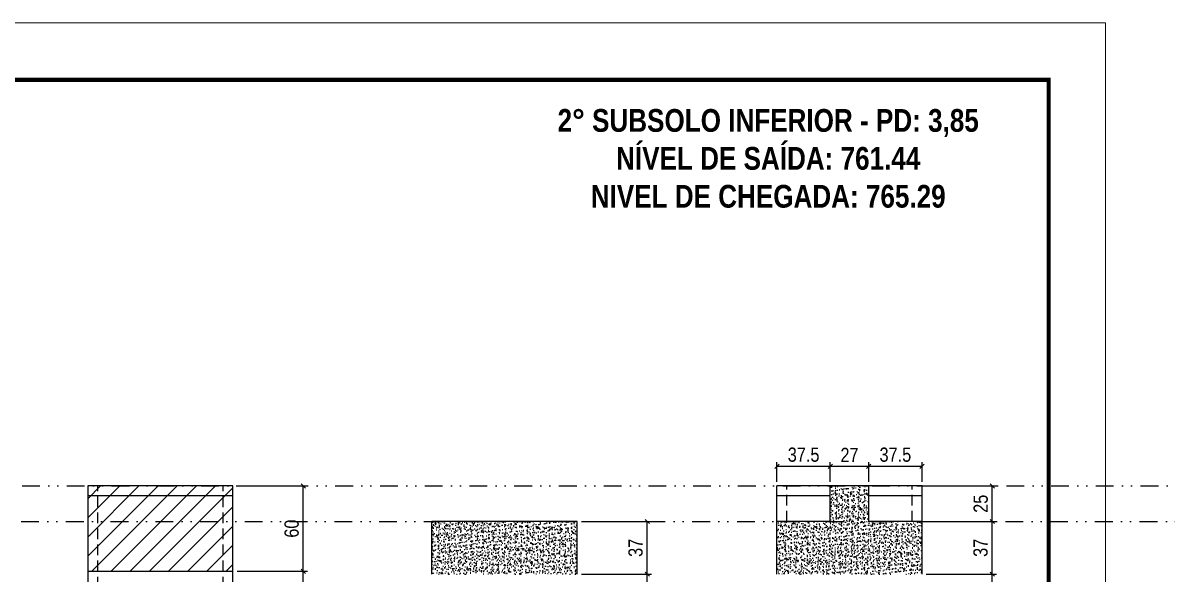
# Model space of a CAD drawing. Extents: x 13513 to 27878, y -21631 to 6985.
# Drawn here: x 16736 to 17540, y -1443 to -1055 of the extents above; entities that cross this region are included whole.
import ezdxf

# ---------------------------------------------------------------- set-up
doc = ezdxf.new("R2010")
doc.units = 0
for name, pattern in [('DASHED', [0.75, 0.5, -0.25]), ('DIVIDE2', [0.625, 0.25, -0.125, 0, -0.125, 0, -0.125]), ('HIDDEN', [0.375, 0.25, -0.125])]:
    doc.linetypes.add(name, pattern=pattern)
for name, color, linetype in [('COTA', 241, 'Continuous'), ('NOMENCLATURA', 7, 'Continuous'), ('Nível', 160, 'Continuous'), ('Painéis', 200, 'Continuous'), ('SARR_2.2x7', 40, 'Continuous'), ('Sarrafo de Pressão', 42, 'HIDDEN')]:
    doc.layers.add(name, color=color, linetype=linetype)
for name, color, linetype, lineweight in [('Folhas', 255, 'Continuous', 9), ('Hachura', 251, 'Continuous', 9), ('SARRAFO DE PRESSAO', 251, 'DASHED', 9)]:
    doc.layers.add(name, color=color, linetype=linetype, lineweight=lineweight)
doc.styles.add('COTA TECNICA', font='techl___.ttf', dxfattribs={"height": 10})
doc.styles.add('COTA TECNICA-50', font='techl___.ttf', dxfattribs={"height": 10})
doc.styles.add('ROMANC', font='techb___.ttf', dxfattribs={"height": 2.5})
doc.dimstyles.new('COTA PAINEL-50', dxfattribs={"dimtxt": 10, "dimasz": 3, "dimexe": 3, "dimexo": 3, "dimgap": 3, "dimtad": 1, "dimdec": 1, "dimzin": 12, "dimdsep": 46, "dimtxsty": 'COTA TECNICA-50', "dimblk1": 'OBLIQUE', "dimblk2": 'OBLIQUE', "dimsah": 1, "dimcen": 0.9, "dimclrd": 4, "dimclre": 4, "dimclrt": 240, "dimadec": 1, "dimazin": 3, "dimtfac": 1, "dimtdec": 1, "dimtmove": 0, "dimatfit": 3, "dimfxl": 1, "dimtolj": 1, "dimtzin": 12, "dimarcsym": 0})
doc.dimstyles.new('PAINEL', dxfattribs={"dimtxt": 10, "dimasz": 3, "dimexe": 3, "dimexo": 3, "dimgap": 3, "dimtad": 1, "dimdec": 1, "dimzin": 12, "dimdsep": 46, "dimtxsty": 'COTA TECNICA', "dimblk1": 'OBLIQUE', "dimblk2": 'OBLIQUE', "dimsah": 1, "dimcen": 0.9, "dimclrd": 4, "dimclre": 4, "dimclrt": 240, "dimadec": 1, "dimazin": 3, "dimtfac": 1, "dimtdec": 1, "dimtmove": 0, "dimatfit": 3, "dimfxl": 1, "dimtolj": 1, "dimtzin": 12, "dimarcsym": 0})

# ---------------------------------------------------------------- blocks, each defined once
blk = doc.blocks.new('9999999999')
at = {"layer": 'Folhas'}
blk.add_lwpolyline([(98138.98, 34190.21), (99623.98, 34190.21), (99623.98, 35240.21), (98138.98, 35240.21)], close=True, dxfattribs=at)
at = {"layer": 'Folhas', "color": 30, "const_width": 3}
blk.add_lwpolyline([(98213.98, 34230.21), (99583.98, 34230.21), (99583.98, 35200.21), (98213.98, 35200.21)], close=True, dxfattribs=at)
blk = doc.blocks.new('_Oblique')
at = {"color": 0, "linetype": 'ByBlock', "lineweight": -2}
blk.add_line((-0.5, -0.5), (0.5, 0.5), dxfattribs=at)
blk = doc.blocks.new('*D1715')
at = {"layer": 'COTA', "color": 4, "lineweight": -2, "transparency": 16777216}
for p, q in [((16886.56, -1441.02), (16935.93, -1441.02)), ((16932.93, -1520.02), (16932.93, -1441.02)), ((16886.56, -1520.02), (16935.93, -1520.02))]:
    blk.add_line(p, q, dxfattribs=at)
at = {"layer": 'Defpoints', "color": 0, "transparency": 16777216}
for p in [(16883.56, -1441.02), (16932.93, -1441.02), (16883.56, -1520.02)]:
    blk.add_point(p, dxfattribs=at)
at = {"layer": 'COTA', "color": 4, "lineweight": -2, "transparency": 16777216, "xscale": 3, "yscale": 3, "zscale": 3}
for p, rotation in [((16932.93, -1441.02), 90), ((16932.93, -1520.02), 270)]:
    blk.add_blockref('_Oblique', p, dxfattribs=dict(at, rotation=rotation))
at = {"layer": 'COTA', "color": 240, "transparency": 16777216, "insert": (16924.83, -1480.52), "char_height": 10, "attachment_point": 5, "rotation": 90, "style": 'COTA TECNICA-50'}
blk.add_mtext('\\A1;79', dxfattribs=at)
blk = doc.blocks.new('*D1735')
at = {"layer": 'COTA', "color": 4, "lineweight": -2, "transparency": 16777216}
for p, q in [((17128.46, -1406.02), (17177.83, -1406.02)), ((17174.83, -1443.02), (17174.83, -1406.02)), ((17128.46, -1443.02), (17177.83, -1443.02))]:
    blk.add_line(p, q, dxfattribs=at)
at = {"layer": 'Defpoints', "color": 0, "transparency": 16777216}
for p in [(17125.46, -1406.02), (17174.83, -1406.02), (17125.46, -1443.02)]:
    blk.add_point(p, dxfattribs=at)
at = {"layer": 'COTA', "color": 4, "lineweight": -2, "transparency": 16777216, "xscale": 3, "yscale": 3, "zscale": 3}
for p, rotation in [((17174.83, -1406.02), 90), ((17174.83, -1443.02), 270)]:
    blk.add_blockref('_Oblique', p, dxfattribs=dict(at, rotation=rotation))
at = {"layer": 'COTA', "color": 240, "transparency": 16777216, "insert": (17166.61, -1424.52), "char_height": 10, "attachment_point": 5, "rotation": 90, "style": 'COTA TECNICA-50'}
blk.add_mtext('\\A1;37', dxfattribs=at)
blk = doc.blocks.new('*D1721')
at = {"layer": 'COTA', "color": 4, "lineweight": -2, "transparency": 16777216}
for p, q in [((17128.46, -1443.02), (17177.83, -1443.02)), ((17174.83, -1520.02), (17174.83, -1443.02)), ((17128.46, -1520.02), (17177.83, -1520.02))]:
    blk.add_line(p, q, dxfattribs=at)
at = {"layer": 'Defpoints', "color": 0, "transparency": 16777216}
for p in [(17125.46, -1443.02), (17174.83, -1443.02), (17125.46, -1520.02)]:
    blk.add_point(p, dxfattribs=at)
at = {"layer": 'COTA', "color": 4, "lineweight": -2, "transparency": 16777216, "xscale": 3, "yscale": 3, "zscale": 3}
for p, rotation in [((17174.83, -1443.02), 90), ((17174.83, -1520.02), 270)]:
    blk.add_blockref('_Oblique', p, dxfattribs=dict(at, rotation=rotation))
at = {"layer": 'COTA', "color": 240, "transparency": 16777216, "insert": (17166.76, -1481.52), "char_height": 10, "attachment_point": 5, "rotation": 90, "style": 'COTA TECNICA-50'}
blk.add_mtext('\\A1;77', dxfattribs=at)
blk = doc.blocks.new('*D1745')
at = {"layer": 'COTA', "color": 4, "lineweight": -2, "transparency": 16777216}
for p, q in [((16886.56, -1381.02), (16935.93, -1381.02)), ((16932.93, -1441.02), (16932.93, -1381.02)), ((16886.56, -1441.02), (16935.93, -1441.02))]:
    blk.add_line(p, q, dxfattribs=at)
at = {"layer": 'Defpoints', "color": 0, "transparency": 16777216}
for p in [(16883.56, -1381.02), (16932.93, -1381.02), (16883.56, -1441.02)]:
    blk.add_point(p, dxfattribs=at)
at = {"layer": 'COTA', "color": 4, "lineweight": -2, "transparency": 16777216, "xscale": 3, "yscale": 3, "zscale": 3}
for p, rotation in [((16932.93, -1381.02), 90), ((16932.93, -1441.02), 270)]:
    blk.add_blockref('_Oblique', p, dxfattribs=dict(at, rotation=rotation))
at = {"layer": 'COTA', "color": 240, "transparency": 16777216, "insert": (16924.83, -1411.02), "char_height": 10, "attachment_point": 5, "rotation": 90, "style": 'COTA TECNICA'}
blk.add_mtext('\\A1;60', dxfattribs=at)
blk = doc.blocks.new('*D1753')
at = {"layer": 'COTA', "color": 4, "lineweight": -2, "transparency": 16777216}
for p, q in [((17370.95, -1406.02), (17420.32, -1406.02)), ((17417.32, -1443.02), (17417.32, -1406.02)), ((17370.95, -1443.02), (17420.32, -1443.02))]:
    blk.add_line(p, q, dxfattribs=at)
at = {"layer": 'Defpoints', "color": 0, "transparency": 16777216}
for p in [(17367.95, -1406.02), (17417.32, -1406.02), (17367.95, -1443.02)]:
    blk.add_point(p, dxfattribs=at)
at = {"layer": 'COTA', "color": 4, "lineweight": -2, "transparency": 16777216, "xscale": 3, "yscale": 3, "zscale": 3}
for p, rotation in [((17417.32, -1406.02), 90), ((17417.32, -1443.02), 270)]:
    blk.add_blockref('_Oblique', p, dxfattribs=dict(at, rotation=rotation))
at = {"layer": 'COTA', "color": 240, "transparency": 16777216, "insert": (17409.1, -1424.52), "char_height": 10, "attachment_point": 5, "rotation": 90, "style": 'COTA TECNICA-50'}
blk.add_mtext('\\A1;37', dxfattribs=at)
blk = doc.blocks.new('*D1751')
at = {"layer": 'COTA', "color": 4, "lineweight": -2, "transparency": 16777216}
for p, q in [((17370.95, -1443.02), (17420.32, -1443.02)), ((17417.32, -1520.02), (17417.32, -1443.02)), ((17370.95, -1520.02), (17420.32, -1520.02))]:
    blk.add_line(p, q, dxfattribs=at)
at = {"layer": 'Defpoints', "color": 0, "transparency": 16777216}
for p in [(17367.95, -1443.02), (17417.32, -1443.02), (17367.95, -1520.02)]:
    blk.add_point(p, dxfattribs=at)
at = {"layer": 'COTA', "color": 4, "lineweight": -2, "transparency": 16777216, "xscale": 3, "yscale": 3, "zscale": 3}
for p, rotation in [((17417.32, -1443.02), 90), ((17417.32, -1520.02), 270)]:
    blk.add_blockref('_Oblique', p, dxfattribs=dict(at, rotation=rotation))
at = {"layer": 'COTA', "color": 240, "transparency": 16777216, "insert": (17409.25, -1481.52), "char_height": 10, "attachment_point": 5, "rotation": 90, "style": 'COTA TECNICA-50'}
blk.add_mtext('\\A1;77', dxfattribs=at)
blk = doc.blocks.new('*D1755')
at = {"layer": 'COTA', "color": 4, "lineweight": -2, "transparency": 16777216}
for p, q in [((17370.95, -1381.02), (17420.32, -1381.02)), ((17417.32, -1406.02), (17417.32, -1381.02)), ((17370.95, -1406.02), (17420.32, -1406.02))]:
    blk.add_line(p, q, dxfattribs=at)
at = {"layer": 'Defpoints', "color": 0, "transparency": 16777216}
for p in [(17367.95, -1381.02), (17417.32, -1381.02), (17367.95, -1406.02)]:
    blk.add_point(p, dxfattribs=at)
at = {"layer": 'COTA', "color": 4, "lineweight": -2, "transparency": 16777216, "xscale": 3, "yscale": 3, "zscale": 3}
for p, rotation in [((17417.32, -1381.02), 90), ((17417.32, -1406.02), 270)]:
    blk.add_blockref('_Oblique', p, dxfattribs=dict(at, rotation=rotation))
at = {"layer": 'COTA', "color": 240, "transparency": 16777216, "insert": (17409.21, -1393.52), "char_height": 10, "attachment_point": 5, "rotation": 90, "style": 'COTA TECNICA'}
blk.add_mtext('\\A1;25', dxfattribs=at)
blk = doc.blocks.new('*D1756')
at = {"layer": 'COTA', "color": 4, "lineweight": -2, "transparency": 16777216}
for p, q in [((17265.95, -1378.02), (17265.95, -1364.27)), ((17303.45, -1367.27), (17265.95, -1367.27)), ((17303.45, -1378.02), (17303.45, -1364.27))]:
    blk.add_line(p, q, dxfattribs=at)
at = {"layer": 'Defpoints', "color": 0, "transparency": 16777216}
for p in [(17265.95, -1367.27), (17265.95, -1381.02), (17303.45, -1381.02)]:
    blk.add_point(p, dxfattribs=at)
at = {"layer": 'COTA', "color": 4, "lineweight": -2, "transparency": 16777216, "xscale": 3, "yscale": 3, "zscale": 3, "rotation": 180}
blk.add_blockref('_Oblique', (17265.95, -1367.27), dxfattribs=at)
at = {"layer": 'COTA', "color": 4, "lineweight": -2, "transparency": 16777216, "xscale": 3, "yscale": 3, "zscale": 3}
blk.add_blockref('_Oblique', (17303.45, -1367.27), dxfattribs=at)
at = {"layer": 'COTA', "color": 240, "transparency": 16777216, "insert": (17284.7, -1359.05), "char_height": 10, "attachment_point": 5, "style": 'COTA TECNICA'}
blk.add_mtext('\\A1;37.5', dxfattribs=at)
blk = doc.blocks.new('*D1757')
at = {"layer": 'COTA', "color": 4, "lineweight": -2, "transparency": 16777216}
for p, q in [((17303.45, -1378.02), (17303.45, -1364.27)), ((17330.45, -1367.27), (17303.45, -1367.27)), ((17330.45, -1378.02), (17330.45, -1364.27))]:
    blk.add_line(p, q, dxfattribs=at)
at = {"layer": 'Defpoints', "color": 0, "transparency": 16777216}
for p in [(17303.45, -1367.27), (17303.45, -1381.02), (17330.45, -1381.02)]:
    blk.add_point(p, dxfattribs=at)
at = {"layer": 'COTA', "color": 4, "lineweight": -2, "transparency": 16777216, "xscale": 3, "yscale": 3, "zscale": 3, "rotation": 180}
blk.add_blockref('_Oblique', (17303.45, -1367.27), dxfattribs=at)
at = {"layer": 'COTA', "color": 4, "lineweight": -2, "transparency": 16777216, "xscale": 3, "yscale": 3, "zscale": 3}
blk.add_blockref('_Oblique', (17330.45, -1367.27), dxfattribs=at)
at = {"layer": 'COTA', "color": 240, "transparency": 16777216, "insert": (17316.95, -1359.2), "char_height": 10, "attachment_point": 5, "style": 'COTA TECNICA'}
blk.add_mtext('\\A1;27', dxfattribs=at)
blk = doc.blocks.new('*D1758')
at = {"layer": 'COTA', "color": 4, "lineweight": -2, "transparency": 16777216}
for p, q in [((17330.45, -1378.02), (17330.45, -1364.27)), ((17367.95, -1367.27), (17330.45, -1367.27)), ((17367.95, -1378.02), (17367.95, -1364.27))]:
    blk.add_line(p, q, dxfattribs=at)
at = {"layer": 'Defpoints', "color": 0, "transparency": 16777216}
for p in [(17330.45, -1367.27), (17330.45, -1381.02), (17367.95, -1381.02)]:
    blk.add_point(p, dxfattribs=at)
at = {"layer": 'COTA', "color": 4, "lineweight": -2, "transparency": 16777216, "xscale": 3, "yscale": 3, "zscale": 3, "rotation": 180}
blk.add_blockref('_Oblique', (17330.45, -1367.27), dxfattribs=at)
at = {"layer": 'COTA', "color": 4, "lineweight": -2, "transparency": 16777216, "xscale": 3, "yscale": 3, "zscale": 3}
blk.add_blockref('_Oblique', (17367.95, -1367.27), dxfattribs=at)
at = {"layer": 'COTA', "color": 240, "transparency": 16777216, "insert": (17349.2, -1359.05), "char_height": 10, "attachment_point": 5, "style": 'COTA TECNICA'}
blk.add_mtext('\\A1;37.5', dxfattribs=at)

msp = doc.modelspace()

# ---------------------------------------------------------------- hatches: boundary and pattern name
at = {"layer": 'COTA'}
h = msp.add_hatch(dxfattribs=at)
h.set_pattern_fill('AR-CONC', color=256, scale=0.03)
h.paths.add_polyline_path([(17265.95, -1406.02), (17265.95, -1443.02), (17367.95, -1443.02), (17367.95, -1406.02), (17330.45, -1406.02)])
h.paths.add_polyline_path([(17330.45, -1406.02), (17330.45, -1381.02), (17303.45, -1381.02), (17303.45, -1406.02)])
at = {"layer": 'COTA', "linetype": 'ByBlock'}
h = msp.add_hatch(dxfattribs=at)
h.set_pattern_fill('AR-CONC', color=256, scale=0.03)
h.set_pattern_definition([(50, (11581.38, -12409.458), (5.46554, -0.4781726), [0.5715, -6.2865]), (355, (11581.38, -12409.458), (-1.0573026, 5.7317054), [0.4572, -5.0292175]), (100.451445, (11581.835, -12409.498), (4.4082374, 5.2535326), [0.4857003, -5.3427073]), (46.1842, (11581.38, -12407.934), (8.1323712, -1.26127), [0.85725, -9.42975]), (96.63556, (11582.0575, -12408.039), (7.122124, 7.4227837), [0.7285507, -8.014068]), (351.18415, (11581.38, -12407.934), (7.122124, 7.422784), [0.685799, -7.543792]), (21, (11582.142, -12408.315), (4.5484317, -3.067956), [0.5715, -6.2865]), (326, (11582.142, -12408.315), (1.8540609, 5.525639), [0.4572, -5.0292]), (71.451445, (11582.521, -12408.5706), (6.4024926, 2.457683), [0.4857003, -5.3426981]), (37.5, (11581.3798, -12409.458), (0.0926581, 2.53665117), [0, -4.96824, 0, -5.1054, 0, -5.04825]), (7.5, (11581.3798, -12409.458), (2.0045899, 3.00541724), [0, -2.91084, 0, -4.85394, 0, -1.92405]), (327.5, (11579.6805, -12409.458), (4.06771786, -0.17186232), [0, -1.905, 0, -5.9436, 0, -7.8867]), (317.5, (11578.9185, -12409.458), (4.4438754, 0.7627947), [0, -2.4765, 0, -3.94716, 0, -5.6007])])
h.paths.add_polyline_path([(17125.46, -1443.02), (17125.46, -1406.02), (17023.46, -1406.02), (17023.46, -1443.02)])
at = {"layer": 'Hachura', "linetype": 'ByBlock'}
h = msp.add_hatch(dxfattribs=at)
h.set_pattern_fill('ANSI31', color=256, scale=3)
h.paths.add_polyline_path([(16781.56, -1381.02), (16781.56, -1441.02), (16883.56, -1441.02), (16883.56, -1381.02)])
h.paths.add_polyline_path([(16883.56, -1520.02), (16781.56, -1520.02), (16781.56, -1642.02), (16883.56, -1642.02)])
h.paths.add_polyline_path([(16781.56, -1642.02), (16781.56, -1764.02), (16883.56, -1764.02), (16883.56, -1642.02)])
h.paths.add_polyline_path([(17023.46, -1642.02), (17023.46, -1764.02), (17125.46, -1764.02), (17125.46, -1642.02)])
h.paths.add_polyline_path([(17125.46, -1520.02), (17023.46, -1520.02), (17023.46, -1642.02), (17125.46, -1642.02)])
h.paths.add_polyline_path([(17265.95, -1642.02), (17367.95, -1642.02), (17367.95, -1520.02), (17265.95, -1520.02)])
h.paths.add_polyline_path([(17265.95, -1642.02), (17265.95, -1764.02), (17367.95, -1764.02), (17367.95, -1642.02)])

# ---------------------------------------------------------------- linework, layer by layer
at = {"layer": 'COTA'}
msp.add_line((17330.45, -1381.02), (17303.45, -1381.02), dxfattribs=at)
at = {"layer": 'COTA', "linetype": 'ByBlock'}
for p, q in [((17125.46, -1406.02), (17023.46, -1406.02)), ((17023.46, -1443.02), (17023.46, -1406.02)), ((17125.46, -1443.02), (17125.46, -1406.02)), ((17265.95, -1443.02), (17265.95, -1406.02)), ((17367.95, -1443.02), (17367.95, -1406.02))]:
    msp.add_line(p, q, dxfattribs=at)
at = {"layer": 'Nível', "color": 4, "linetype": 'DIVIDE2', "ltscale": 50}
for p, q in [((16011.97, -1381.02), (19081.97, -1381.02)), ((13526.77, -1406.02), (21431.15, -1406.02))]:
    msp.add_line(p, q, dxfattribs=at)
at = {"layer": 'Painéis'}
for p, q in [((16883.56, -1381.02), (16781.56, -1381.02)), ((16781.56, -1381.02), (16781.56, -1764.02)), ((16883.56, -1764.02), (16883.56, -1381.02)), ((17265.95, -1406.02), (17265.95, -1381.02)), ((17303.45, -1381.02), (17265.95, -1381.02)), ((17303.45, -1406.02), (17303.45, -1381.02)), ((17367.95, -1381.02), (17330.45, -1381.02)), ((17330.45, -1406.02), (17330.45, -1381.02)), ((17367.95, -1406.02), (17367.95, -1381.02)), ((17303.45, -1406.02), (17265.95, -1406.02)), ((17367.95, -1406.02), (17330.45, -1406.02)), ((16781.56, -1441.02), (16883.56, -1441.02))]:
    msp.add_line(p, q, dxfattribs=at)
at = {"layer": 'SARR_2.2x7'}
for p, q in [((16883.56, -1388.02), (16781.56, -1388.02)), ((17303.45, -1388.02), (17265.95, -1388.02)), ((17367.95, -1388.02), (17330.45, -1388.02))]:
    msp.add_line(p, q, dxfattribs=at)
at = {"layer": 'Sarrafo de Pressão', "ltscale": 30}
for p, q in [((16788.56, -1441.02), (16788.56, -1381.02)), ((16876.56, -1441.02), (16876.56, -1381.02)), ((17272.95, -1406.02), (17272.95, -1381.02)), ((17360.95, -1406.02), (17360.95, -1381.02)), ((16788.56, -1520.02), (16788.56, -1441.02)), ((16876.56, -1520.02), (16876.56, -1441.02))]:
    msp.add_line(p, q, dxfattribs=at)

# ---------------------------------------------------------------- block references
at = {"layer": 'SARRAFO DE PRESSAO', "color": 6, "linetype": 'ByBlock'}
msp.add_blockref('9999999999', (-82127.01, -36295.5), dxfattribs=at)

# ---------------------------------------------------------------- texts
at = {"layer": 'NOMENCLATURA', "color": 2, "insert": (17259.81, -1089.24), "char_height": 16, "attachment_point": 2, "style": 'ROMANC'}
msp.add_mtext_dynamic_manual_height_columns('\\P2° SUBSOLO INFERIOR - PD: 3,85\\PNÍVEL DE SAÍDA: 761.44\\PNIVEL DE CHEGADA: 765.29', width=432.3511, gutter_width=1, heights=[0], dxfattribs=at)

# ---------------------------------------------------------------- dimensions: what is measured, and where the dimension line sits
at = {"layer": 'COTA'}
for base, p1, p2, picture, middle in [((17265.95, -1367.27), (17303.45, -1381.02), (17265.95, -1381.02), '*D1756', (17284.7, -1359.05)), ((17303.45, -1367.27), (17330.45, -1381.02), (17303.45, -1381.02), '*D1757', (17316.95, -1359.2)), ((17330.45, -1367.27), (17367.95, -1381.02), (17330.45, -1381.02), '*D1758', (17349.2, -1359.05))]:
    dim = msp.add_linear_dim(base=base, p1=p1, p2=p2, dimstyle='PAINEL', dxfattribs=at)
    dim.commit()
    dim.dimension.update_dxf_attribs({"geometry": picture, "text_midpoint": middle})
for base, p1, p2, dimstyle, picture, middle in [((16932.93, -1381.02), (16883.56, -1441.02), (16883.56, -1381.02), 'PAINEL', '*D1745', (16924.83, -1411.02)), ((17417.32, -1381.02), (17367.95, -1406.02), (17367.95, -1381.02), 'PAINEL', '*D1755', (17409.21, -1393.52)), ((17174.83, -1406.02), (17125.46, -1443.02), (17125.46, -1406.02), 'COTA PAINEL-50', '*D1735', (17166.61, -1424.52)), ((17417.32, -1406.02), (17367.95, -1443.02), (17367.95, -1406.02), 'COTA PAINEL-50', '*D1753', (17409.1, -1424.52)), ((16932.93, -1441.02), (16883.56, -1520.02), (16883.56, -1441.02), 'COTA PAINEL-50', '*D1715', (16924.83, -1480.52)), ((17174.83, -1443.02), (17125.46, -1520.02), (17125.46, -1443.02), 'COTA PAINEL-50', '*D1721', (17166.76, -1481.52)), ((17417.32, -1443.02), (17367.95, -1520.02), (17367.95, -1443.02), 'COTA PAINEL-50', '*D1751', (17409.25, -1481.52))]:
    dim = msp.add_linear_dim(base=base, p1=p1, p2=p2, angle=90, dimstyle=dimstyle, dxfattribs=at)
    dim.commit()
    dim.dimension.update_dxf_attribs({"geometry": picture, "text_midpoint": middle})

doc.saveas('drawing.dxf')
